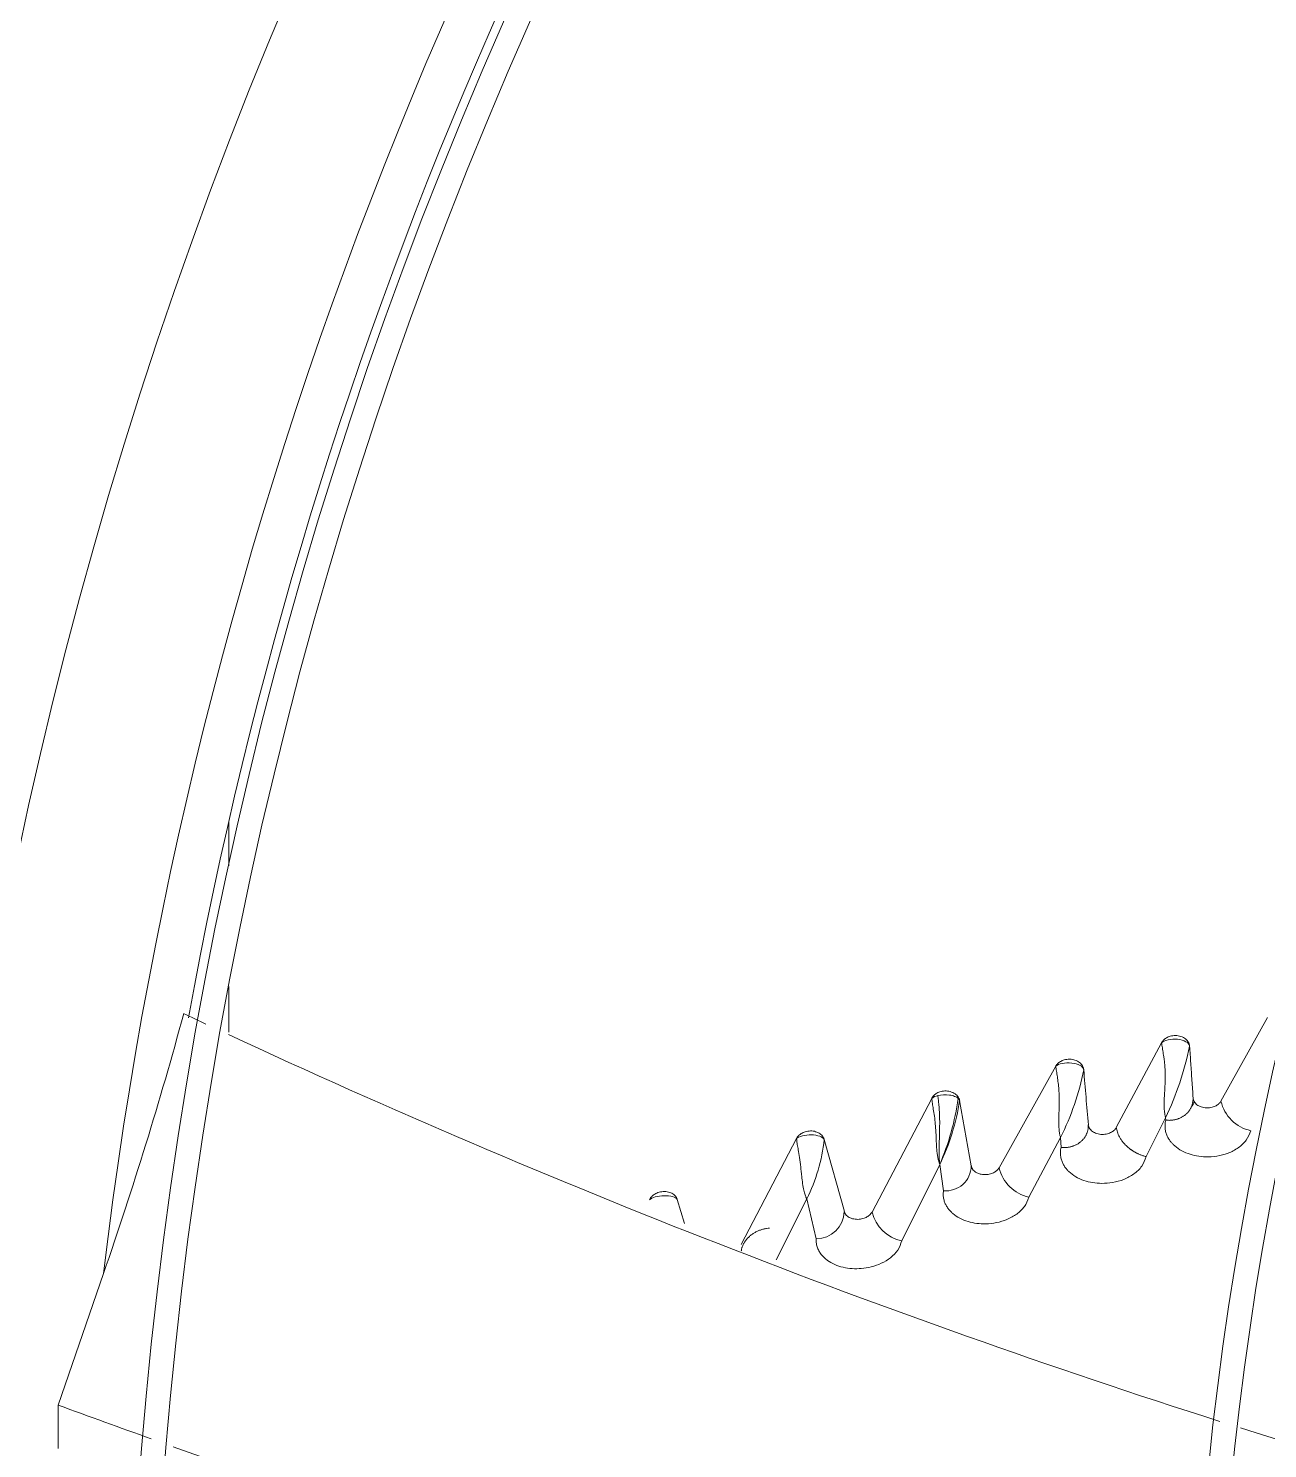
# Model space of a CAD drawing. Header units: millimetres. Extents: x 113490 to 142599, y -20467 to 115.
# Drawn here: x 122493 to 122621.1, y -11322.9 to -11176.1 of the extents above; entities that cross this region are included whole.
import ezdxf

# ---------------------------------------------------------------- set-up
doc = ezdxf.new("R2010")
doc.units = ezdxf.units.MM
doc.layers.add('DV3_0', color=7, linetype='Continuous')

msp = doc.modelspace()

# ---------------------------------------------------------------- linework, layer by layer
at = {"layer": 'DV3_0', "color": 7, "linetype": 'Continuous', "lineweight": 15}
for p, q in [((122513.75, -11262.66), (122513.75, -11258.08)), ((122513.75, -11279.88), (122513.75, -11275.14)), ((122616.31, -11287), (122621.13, -11278.36)), ((122605.49, -11289.73), (122610.18, -11280.96)), ((122593.37, -11293.9), (122599.24, -11283.4)), ((122580.24, -11298.47), (122586.41, -11286.72)), ((122589.3, -11286.94), (122590.5, -11293.7)), ((122608.57, -11292.74), (122610.59, -11288.73)), ((122610.59, -11288.73), (122610.6, -11288.97)), ((122566.7, -11301.82), (122572.44, -11290.88)), ((122575.3, -11290.98), (122577.38, -11298.43)), ((122596.45, -11296.95), (122599.73, -11290.76)), ((122599.73, -11290.76), (122599.78, -11291.79)), ((122583.32, -11301.45), (122587.24, -11293.56)), ((122587.24, -11293.56), (122587.63, -11296.27)), ((122560.11, -11297.17), (122560.86, -11299.65)), ((122570.35, -11303.43), (122573.5, -11297.12)), ((122573.5, -11297.12), (122574.47, -11301.24)), ((122500.79, -11304.82), (122496.12, -11318.43)), ((122496.12, -11318.43), (122496.11, -11322.94))]:
    msp.add_line(p, q, dxfattribs=at)
for centre, radius, start, end in [((122959.24, -11359.99), 551.5, 105.4775, 164.5225), ((122959.24, -11359.99), 477.5, 136.9802, 223.0198), ((122959.24, -11359.99), 456, 136.2282, 225.3442), ((122959.24, -11359.99), 453.5, 135.9912, 225.5589), ((122959.24, -11359.99), 457, 142.9574, 169.7123), ((122959.24, -11359.99), 343.5, 135.6595, 225.6229), ((122959.24, -11359.99), 346, 136.506, 225.3203), ((122115.86, -11171.3), 407.44, 340.8691, 344.8259), ((122881.5, -10489.2), 872.25, 244.72539, 244.89281), ((122881.5, -10489.2), 872.25, 245.06175, 252.29143), ((122581.41, -11274.85), 32.31, 334.5614, 348.4556), ((122575.3, -11278.52), 27.33, 333.3816, 348.9599), ((117465.05, -11718.43), 5155.43, 4.77297, 4.83658), ((122562.1, -11282.85), 27.33, 336.9148, 351.8402), ((122566.14, -11283.39), 23.43, 334.2626, 351.2768), ((122612.49, -11286.79), 1.11, 312.1124, 346.0877), ((122620.25, -11286.11), 4.04, 192.7941, 257.8316), ((122557.4, -11289.05), 18, 333.3669, 353.8444), ((122587.88, -11293.66), 2.62, 264.4516, 359.0626), ((122597.37, -11292.94), 4.11, 193.4011, 257.0944), ((122574.51, -11298.37), 2.86, 269.126, 358.8663), ((122584.1, -11297.57), 3.96, 193.2376, 258.7539), ((123157.03, -9514.29), 1921.39, 249.88091, 250.18566), ((122881.5, -10489.2), 872.25, 252.43948, 259.62023), ((123157.03, -9514.29), 1921.39, 250.25788, 253.58726)]:
    msp.add_arc(centre, radius, start, end, dxfattribs=at)
at = {"layer": 'DV3_0', "color": 7, "linetype": 'Continuous', "lineweight": 20}
for centre, radius, start, end in [((122959.24, -11359.99), 461.75, 142.7915, 173.1384), ((122587.3, -11287.82), 1.41, 100.2143, 128.8732), ((122588.86, -11287.08), 0.461, 17.1263, 49.6164)]:
    msp.add_arc(centre, radius, start, end, dxfattribs=at)
at = {"layer": 'DV3_0', "color": 7, "linetype": 'Continuous', "lineweight": 15}
for points, knots in [([(122610.18, -11280.96), (122610.19, -11280.94), (122610.21, -11280.89), (122610.26, -11280.82), (122610.32, -11280.75), (122610.39, -11280.67), (122610.51, -11280.57), (122610.67, -11280.46), (122610.85, -11280.36), (122611.16, -11280.25), (122611.53, -11280.21), (122611.9, -11280.24), (122612.18, -11280.31), (122612.43, -11280.42), (122612.65, -11280.56), (122612.83, -11280.73), (122612.94, -11280.9), (122613.02, -11281.05), (122613.06, -11281.19), (122613.07, -11281.28), (122613.07, -11281.32)], [0, 0, 0, 0, 0.023808, 0.047726, 0.071885, 0.096412, 0.145198, 0.194482, 0.250252, 0.306836, 0.44823, 0.520887, 0.594068, 0.667165, 0.739009, 0.806802, 0.874094, 0.916845, 0.958589, 1, 1, 1, 1]), ([(122610.18, -11280.96), (122610.3, -11280.84), (122610.54, -11280.73), (122611.14, -11280.6), (122611.49, -11280.58), (122612.16, -11280.64), (122612.47, -11280.73), (122612.92, -11280.98), (122613.06, -11281.15), (122613.07, -11281.32)], [0, 0, 0, 0, 0.25, 0.25, 0.5, 0.5, 0.75, 0.75, 1, 1, 1, 1]), ([(122610.59, -11288.73), (122610.58, -11288.68), (122610.55, -11288.58), (122610.52, -11288.42), (122610.49, -11288.25), (122610.47, -11288.07), (122610.44, -11287.78), (122610.43, -11287.31), (122610.45, -11286.66), (122610.49, -11286.02), (122610.52, -11285.5), (122610.54, -11284.99), (122610.55, -11284.46), (122610.54, -11283.91), (122610.52, -11283.47), (122610.49, -11283.1), (122610.45, -11282.76), (122610.4, -11282.42), (122610.35, -11282.1), (122610.3, -11281.79), (122610.25, -11281.5), (122610.2, -11281.22), (122610.19, -11281.05), (122610.18, -11280.96)], [0, 0, 0, 0, 0.022002, 0.044764, 0.068319, 0.092694, 0.117911, 0.188328, 0.280844, 0.371809, 0.438209, 0.479748, 0.562928, 0.635555, 0.680347, 0.723252, 0.76458, 0.804675, 0.843903, 0.882652, 0.921318, 0.960302, 1, 1, 1, 1]), ([(122613.07, -11281.32), (122613.09, -11281.62), (122613.13, -11282.21), (122613.19, -11283.1), (122613.25, -11283.99), (122613.31, -11284.88), (122613.37, -11285.78), (122613.41, -11286.38), (122613.43, -11286.68)], [0, 0, 0, 0, 0.163352, 0.328023, 0.494015, 0.661335, 0.829994, 1, 1, 1, 1]), ([(122599.24, -11283.4), (122599.25, -11283.38), (122599.28, -11283.33), (122599.32, -11283.26), (122599.37, -11283.2), (122599.45, -11283.11), (122599.56, -11283.01), (122599.72, -11282.91), (122599.91, -11282.81), (122600.22, -11282.7), (122600.58, -11282.66), (122600.95, -11282.69), (122601.22, -11282.76), (122601.48, -11282.86), (122601.69, -11283), (122601.87, -11283.17), (122601.99, -11283.33), (122602.06, -11283.49), (122602.11, -11283.62), (122602.12, -11283.71), (122602.12, -11283.75)], [0, 0, 0, 0, 0.023224, 0.046559, 0.070122, 0.094029, 0.142577, 0.19164, 0.247919, 0.304972, 0.44783, 0.520778, 0.594184, 0.66739, 0.739327, 0.807118, 0.874376, 0.917068, 0.958723, 1, 1, 1, 1]), ([(122599.24, -11283.4), (122599.37, -11283.28), (122599.61, -11283.17), (122600.2, -11283.05), (122600.55, -11283.03), (122601.21, -11283.1), (122601.52, -11283.18), (122601.97, -11283.43), (122602.11, -11283.58), (122602.12, -11283.75)], [0, 0, 0, 0, 0.25, 0.25, 0.5, 0.5, 0.75, 0.75, 1, 1, 1, 1]), ([(122599.73, -11290.76), (122599.72, -11290.72), (122599.69, -11290.62), (122599.65, -11290.47), (122599.62, -11290.31), (122599.6, -11290.15), (122599.57, -11289.87), (122599.54, -11289.43), (122599.55, -11288.83), (122599.56, -11288.23), (122599.58, -11287.74), (122599.59, -11287.27), (122599.59, -11286.77), (122599.58, -11286.24), (122599.56, -11285.81), (122599.53, -11285.46), (122599.49, -11285.13), (122599.44, -11284.8), (122599.4, -11284.49), (122599.35, -11284.19), (122599.31, -11283.91), (122599.27, -11283.64), (122599.25, -11283.48), (122599.24, -11283.4)], [0, 0, 0, 0, 0.021649, 0.044054, 0.067247, 0.091253, 0.116094, 0.185169, 0.275206, 0.366062, 0.431165, 0.470125, 0.553471, 0.626346, 0.672137, 0.716118, 0.758577, 0.799825, 0.840195, 0.880037, 0.91971, 0.959577, 1, 1, 1, 1]), ([(122586.41, -11286.72), (122586.42, -11286.69), (122586.45, -11286.65), (122586.49, -11286.58), (122586.54, -11286.51), (122586.61, -11286.43), (122586.72, -11286.33), (122586.87, -11286.22), (122587.04, -11286.12), (122587.34, -11286), (122587.69, -11285.94), (122588.06, -11285.96), (122588.33, -11286.01), (122588.59, -11286.11), (122588.82, -11286.23), (122589.01, -11286.39), (122589.13, -11286.54), (122589.22, -11286.69), (122589.27, -11286.81), (122589.29, -11286.9), (122589.3, -11286.94)], [0, 0, 0, 0, 0.023193, 0.046564, 0.070228, 0.094297, 0.142095, 0.190415, 0.245993, 0.302304, 0.444824, 0.518345, 0.592326, 0.666155, 0.738761, 0.807216, 0.87511, 0.917452, 0.958876, 1, 1, 1, 1]), ([(122587.24, -11293.56), (122587.23, -11293.52), (122587.19, -11293.43), (122587.15, -11293.29), (122587.11, -11293.13), (122587.07, -11292.96), (122587.03, -11292.77), (122587, -11292.56), (122586.97, -11292.34), (122586.94, -11292.1), (122586.91, -11291.72), (122586.89, -11291.27), (122586.87, -11290.83), (122586.86, -11290.47), (122586.84, -11290.13), (122586.81, -11289.74), (122586.77, -11289.23), (122586.7, -11288.58), (122586.6, -11287.96), (122586.53, -11287.53), (122586.48, -11287.24), (122586.44, -11286.97), (122586.42, -11286.8), (122586.41, -11286.72)], [0, 0, 0, 0, 0.021582, 0.044993, 0.070281, 0.097487, 0.126644, 0.157785, 0.190935, 0.22612, 0.263363, 0.35736, 0.420759, 0.452963, 0.510655, 0.563618, 0.611913, 0.723706, 0.825547, 0.868701, 0.911913, 0.955557, 1, 1, 1, 1]), ([(122587.05, -11286.43), (122587.06, -11286.57), (122587.1, -11286.89), (122587.17, -11287.56), (122587.23, -11288.4), (122587.24, -11289.35), (122587.22, -11290.26), (122587.2, -11291.14), (122587.17, -11291.99), (122587.18, -11292.81), (122587.21, -11293.32), (122587.24, -11293.56)], [0, 0, 0, 0, 0.062498, 0.125002, 0.250008, 0.375015, 0.500022, 0.625029, 0.750035, 0.875042, 1, 1, 1, 1]), ([(122610.6, -11288.97), (122610.65, -11288.97), (122610.75, -11288.98), (122610.89, -11288.99), (122611.04, -11288.99), (122611.18, -11288.98), (122611.33, -11288.96), (122611.47, -11288.94), (122611.6, -11288.91), (122611.74, -11288.88), (122611.87, -11288.84), (122612, -11288.79), (122612.12, -11288.73), (122612.25, -11288.67), (122612.36, -11288.61), (122612.47, -11288.53), (122612.58, -11288.46), (122612.68, -11288.37), (122612.77, -11288.29), (122612.86, -11288.19), (122612.95, -11288.1), (122613.02, -11288), (122613.09, -11287.89), (122613.16, -11287.78), (122613.22, -11287.67), (122613.27, -11287.56), (122613.31, -11287.44), (122613.35, -11287.32), (122613.38, -11287.19), (122613.4, -11287.07), (122613.42, -11286.94), (122613.43, -11286.81), (122613.43, -11286.73), (122613.43, -11286.68)], [0, 0, 0, 0, 0.030308, 0.060567, 0.09083, 0.121138, 0.151527, 0.182026, 0.21266, 0.243447, 0.274401, 0.305534, 0.336854, 0.368368, 0.400081, 0.431998, 0.464123, 0.496463, 0.529018, 0.561781, 0.594743, 0.627891, 0.661209, 0.69468, 0.728285, 0.762007, 0.795828, 0.82973, 0.863698, 0.897718, 0.931779, 0.965875, 1, 1, 1, 1]), ([(122613.43, -11286.68), (122613.43, -11286.75), (122613.45, -11286.87), (122613.56, -11287.12), (122613.81, -11287.4), (122614.27, -11287.63), (122614.82, -11287.72), (122615.36, -11287.67), (122615.8, -11287.5), (122616.07, -11287.31), (122616.22, -11287.14), (122616.28, -11287.05), (122616.31, -11287)], [0, 0, 0, 0, 0.060685, 0.122132, 0.252219, 0.393086, 0.541388, 0.685757, 0.80418, 0.904063, 0.952325, 1, 1, 1, 1]), ([(122610.6, -11288.97), (122610.57, -11289.13), (122610.51, -11289.45), (122610.54, -11289.92), (122610.63, -11290.33), (122610.78, -11290.69), (122610.96, -11291), (122611.16, -11291.26), (122611.69, -11291.83), (122612.83, -11292.53), (122614.48, -11292.81), (122615.91, -11292.72), (122617.07, -11292.42), (122618.13, -11291.86), (122619, -11291.06), (122619.27, -11290.4), (122619.4, -11290.06)], [0, 0, 0, 0, 0.045548, 0.087519, 0.126094, 0.161379, 0.19334, 0.221908, 0.246984, 0.395601, 0.538837, 0.62563, 0.716499, 0.809819, 0.904066, 1, 1, 1, 1]), ([(122572.44, -11290.88), (122572.45, -11290.85), (122572.48, -11290.79), (122572.54, -11290.7), (122572.61, -11290.62), (122572.68, -11290.54), (122572.76, -11290.47), (122572.87, -11290.39), (122573.02, -11290.3), (122573.23, -11290.2), (122573.46, -11290.13), (122573.73, -11290.09), (122574.01, -11290.08), (122574.28, -11290.12), (122574.54, -11290.2), (122574.77, -11290.31), (122574.96, -11290.45), (122575.1, -11290.59), (122575.2, -11290.73), (122575.26, -11290.85), (122575.29, -11290.93), (122575.3, -11290.98)], [0, 0, 0, 0, 0.030288, 0.060436, 0.090667, 0.121199, 0.152246, 0.184013, 0.239268, 0.295142, 0.366703, 0.438927, 0.513041, 0.58743, 0.661711, 0.734892, 0.803943, 0.872398, 0.915766, 0.958092, 1, 1, 1, 1]), ([(122599.78, -11291.79), (122599.83, -11291.8), (122599.93, -11291.81), (122600.08, -11291.81), (122600.22, -11291.81), (122600.37, -11291.8), (122600.51, -11291.78), (122600.65, -11291.76), (122600.78, -11291.73), (122600.92, -11291.69), (122601.05, -11291.64), (122601.18, -11291.59), (122601.3, -11291.54), (122601.42, -11291.48), (122601.54, -11291.41), (122601.65, -11291.33), (122601.75, -11291.26), (122601.86, -11291.17), (122601.95, -11291.08), (122602.04, -11290.99), (122602.12, -11290.89), (122602.2, -11290.79), (122602.27, -11290.68), (122602.33, -11290.57), (122602.39, -11290.45), (122602.44, -11290.34), (122602.49, -11290.22), (122602.53, -11290.1), (122602.56, -11289.97), (122602.58, -11289.84), (122602.59, -11289.72), (122602.6, -11289.59), (122602.6, -11289.5), (122602.6, -11289.45)], [0, 0, 0, 0, 0.030136, 0.060229, 0.09033, 0.120484, 0.150727, 0.181089, 0.211596, 0.242267, 0.273117, 0.304158, 0.335401, 0.366851, 0.398516, 0.4304, 0.462508, 0.494847, 0.527415, 0.560208, 0.593214, 0.626421, 0.659811, 0.693369, 0.727075, 0.76091, 0.794856, 0.828896, 0.863012, 0.89719, 0.93142, 0.965692, 1, 1, 1, 1]), ([(122602.6, -11289.45), (122602.61, -11289.52), (122602.63, -11289.64), (122602.75, -11289.89), (122603, -11290.16), (122603.47, -11290.39), (122604.02, -11290.48), (122604.56, -11290.41), (122605, -11290.23), (122605.26, -11290.04), (122605.41, -11289.87), (122605.47, -11289.78), (122605.49, -11289.73)], [0, 0, 0, 0, 0.060575, 0.121864, 0.251873, 0.393076, 0.542041, 0.686902, 0.805201, 0.904632, 0.952595, 1, 1, 1, 1]), ([(122608.57, -11292.74), (122608.52, -11292.73), (122608.41, -11292.7), (122608.25, -11292.65), (122608.1, -11292.6), (122607.96, -11292.54), (122607.83, -11292.49), (122607.7, -11292.43), (122607.59, -11292.37), (122607.48, -11292.32), (122607.38, -11292.26), (122607.29, -11292.21), (122607.2, -11292.15), (122607.12, -11292.1), (122607.06, -11292.05), (122606.99, -11292.01), (122606.94, -11291.97), (122606.89, -11291.93), (122606.84, -11291.9), (122606.81, -11291.87), (122606.78, -11291.84), (122606.75, -11291.82), (122606.73, -11291.8), (122606.62, -11291.71), (122606.42, -11291.53), (122606.18, -11291.25), (122605.98, -11290.98), (122605.81, -11290.71), (122605.69, -11290.45), (122605.6, -11290.2), (122605.53, -11289.96), (122605.51, -11289.81), (122605.49, -11289.73)], [0, 0, 0, 0, 0.034456, 0.067339, 0.098697, 0.128564, 0.156963, 0.18391, 0.209417, 0.233489, 0.25613, 0.27734, 0.297118, 0.31546, 0.332363, 0.347824, 0.361835, 0.374394, 0.385495, 0.395132, 0.403302, 0.41, 0.415223, 0.418967, 0.502787, 0.583185, 0.66032, 0.734271, 0.805105, 0.872915, 0.937826, 1, 1, 1, 1]), ([(122573.5, -11297.12), (122573.49, -11297.1), (122573.47, -11297.07), (122573.44, -11297.01), (122573.41, -11296.92), (122573.35, -11296.78), (122573.29, -11296.6), (122573.22, -11296.35), (122573.13, -11295.94), (122573.04, -11295.35), (122572.96, -11294.68), (122572.88, -11293.92), (122572.78, -11293.11), (122572.67, -11292.38), (122572.59, -11291.91), (122572.54, -11291.63), (122572.5, -11291.36), (122572.46, -11291.11), (122572.45, -11290.95), (122572.44, -11290.88)], [0, 0, 0, 0, 0.007351, 0.019112, 0.035329, 0.056048, 0.092627, 0.133596, 0.17908, 0.297728, 0.413356, 0.493007, 0.644708, 0.775162, 0.820607, 0.865531, 0.910216, 0.954944, 1, 1, 1, 1]), ([(122599.78, -11291.79), (122599.75, -11291.96), (122599.7, -11292.28), (122599.73, -11292.74), (122599.83, -11293.15), (122599.99, -11293.51), (122600.17, -11293.81), (122600.37, -11294.07), (122600.91, -11294.63), (122602.07, -11295.31), (122603.73, -11295.56), (122605.14, -11295.45), (122606.29, -11295.13), (122607.34, -11294.57), (122608.2, -11293.76), (122608.45, -11293.08), (122608.57, -11292.74)], [0, 0, 0, 0, 0.045627, 0.087603, 0.126118, 0.161277, 0.193037, 0.221314, 0.245998, 0.395257, 0.539818, 0.625245, 0.715448, 0.808686, 0.903283, 1, 1, 1, 1]), ([(122590.5, -11293.7), (122590.51, -11293.73), (122590.52, -11293.79), (122590.55, -11293.88), (122590.59, -11293.97), (122590.66, -11294.08), (122590.78, -11294.21), (122590.95, -11294.35), (122591.17, -11294.46), (122591.49, -11294.58), (122591.95, -11294.63), (122592.4, -11294.56), (122592.71, -11294.45), (122592.89, -11294.36), (122593.05, -11294.26), (122593.18, -11294.15), (122593.29, -11294.03), (122593.34, -11293.94), (122593.37, -11293.9)], [0, 0, 0, 0, 0.030138, 0.060243, 0.090571, 0.121372, 0.18595, 0.251797, 0.322108, 0.393644, 0.54284, 0.688154, 0.748031, 0.807067, 0.857092, 0.906392, 0.953514, 1, 1, 1, 1]), ([(122557.24, -11297.22), (122557.25, -11297.19), (122557.28, -11297.13), (122557.33, -11297.04), (122557.39, -11296.96), (122557.46, -11296.88), (122557.54, -11296.8), (122557.65, -11296.71), (122557.79, -11296.61), (122558, -11296.5), (122558.24, -11296.42), (122558.51, -11296.36), (122558.79, -11296.34), (122559.06, -11296.37), (122559.32, -11296.43), (122559.56, -11296.53), (122559.76, -11296.66), (122559.9, -11296.8), (122560, -11296.93), (122560.07, -11297.04), (122560.1, -11297.13), (122560.11, -11297.17)], [0, 0, 0, 0, 0.029896, 0.059715, 0.089669, 0.119968, 0.150813, 0.182396, 0.238307, 0.294807, 0.368026, 0.44178, 0.516768, 0.591774, 0.665935, 0.738735, 0.806898, 0.874392, 0.917117, 0.958773, 1, 1, 1, 1]), ([(122587.63, -11296.27), (122587.61, -11296.42), (122587.58, -11296.72), (122587.65, -11297.15), (122587.77, -11297.53), (122587.93, -11297.87), (122588.14, -11298.16), (122588.36, -11298.41), (122588.93, -11298.94), (122590.11, -11299.55), (122591.74, -11299.75), (122593.12, -11299.6), (122594.22, -11299.27), (122595.23, -11298.71), (122596.07, -11297.93), (122596.32, -11297.28), (122596.45, -11296.95)], [0, 0, 0, 0, 0.042898, 0.083054, 0.120616, 0.155688, 0.188241, 0.218209, 0.245505, 0.394945, 0.541922, 0.626867, 0.716649, 0.809503, 0.903745, 1, 1, 1, 1]), ([(122577.37, -11298.43), (122577.38, -11298.46), (122577.4, -11298.52), (122577.44, -11298.6), (122577.49, -11298.68), (122577.57, -11298.78), (122577.69, -11298.91), (122577.88, -11299.03), (122578.1, -11299.13), (122578.44, -11299.22), (122578.8, -11299.24), (122579.17, -11299.19), (122579.41, -11299.12), (122579.62, -11299.03), (122579.81, -11298.93), (122579.98, -11298.8), (122580.13, -11298.64), (122580.2, -11298.53), (122580.24, -11298.47)], [0, 0, 0, 0, 0.030274, 0.06055, 0.091079, 0.122109, 0.187322, 0.253881, 0.325087, 0.39756, 0.548712, 0.621886, 0.694555, 0.753629, 0.811883, 0.876072, 0.938147, 1, 1, 1, 1]), ([(122566.72, -11302.5), (122566.73, -11302.46), (122566.75, -11302.36), (122566.78, -11302.22), (122566.82, -11302.09), (122566.87, -11301.96), (122566.93, -11301.83), (122566.99, -11301.72), (122567.05, -11301.6), (122567.12, -11301.5), (122567.19, -11301.4), (122567.27, -11301.31), (122567.34, -11301.22), (122567.42, -11301.15), (122567.49, -11301.07), (122567.62, -11300.95), (122567.81, -11300.79), (122568.09, -11300.61), (122568.39, -11300.46), (122568.7, -11300.33), (122569.02, -11300.23), (122569.34, -11300.16), (122569.55, -11300.14), (122569.65, -11300.13)], [0, 0, 0, 0, 0.040335, 0.079915, 0.118548, 0.156089, 0.192434, 0.227512, 0.261275, 0.293695, 0.324754, 0.35444, 0.382746, 0.409661, 0.435175, 0.459272, 0.539283, 0.618976, 0.698062, 0.776208, 0.852906, 0.927593, 1, 1, 1, 1]), ([(122574.47, -11301.24), (122574.47, -11301.4), (122574.47, -11301.73), (122574.6, -11302.18), (122574.79, -11302.58), (122575.04, -11302.93), (122575.32, -11303.22), (122575.96, -11303.75), (122577.22, -11304.29), (122578.85, -11304.38), (122580.19, -11304.16), (122581.24, -11303.8), (122582.19, -11303.22), (122582.98, -11302.43), (122583.21, -11301.78), (122583.32, -11301.45)], [0, 0, 0, 0, 0.047349, 0.092046, 0.134288, 0.174167, 0.211616, 0.246529, 0.396951, 0.547855, 0.630192, 0.718077, 0.809734, 0.90352, 1, 1, 1, 1])]:
    msp.add_open_spline(points, degree=3, knots=knots, dxfattribs=at)
at = {"layer": 'DV3_0', "color": 7, "linetype": 'Continuous', "lineweight": 20}
for points, knots in [([(122587.05, -11286.43), (122587.4, -11286.34), (122587.85, -11286.32), (122588.44, -11286.4), (122588.62, -11286.45), (122588.94, -11286.57), (122589.07, -11286.64), (122589.16, -11286.73)], [0, 0, 0, 0, 0.5, 0.5, 0.75, 0.75, 1, 1, 1, 1]), ([(122572.44, -11290.88), (122572.56, -11290.76), (122572.78, -11290.66), (122573.32, -11290.52), (122573.65, -11290.48), (122574.29, -11290.5), (122574.6, -11290.55), (122575.07, -11290.72), (122575.24, -11290.84), (122575.3, -11290.98)], [0, 0, 0, 0, 0.25, 0.25, 0.5, 0.5, 0.75, 0.75, 1, 1, 1, 1])]:
    msp.add_open_spline(points, degree=3, knots=knots, dxfattribs=at)
msp.add_open_spline([(122557.24, -11297.22), (122557.35, -11297.1), (122557.77, -11296.88), (122558.76, -11296.74), (122559.7, -11296.85), (122560.04, -11297.05), (122560.11, -11297.17)], degree=3, dxfattribs=at)

doc.saveas('drawing.dxf')
